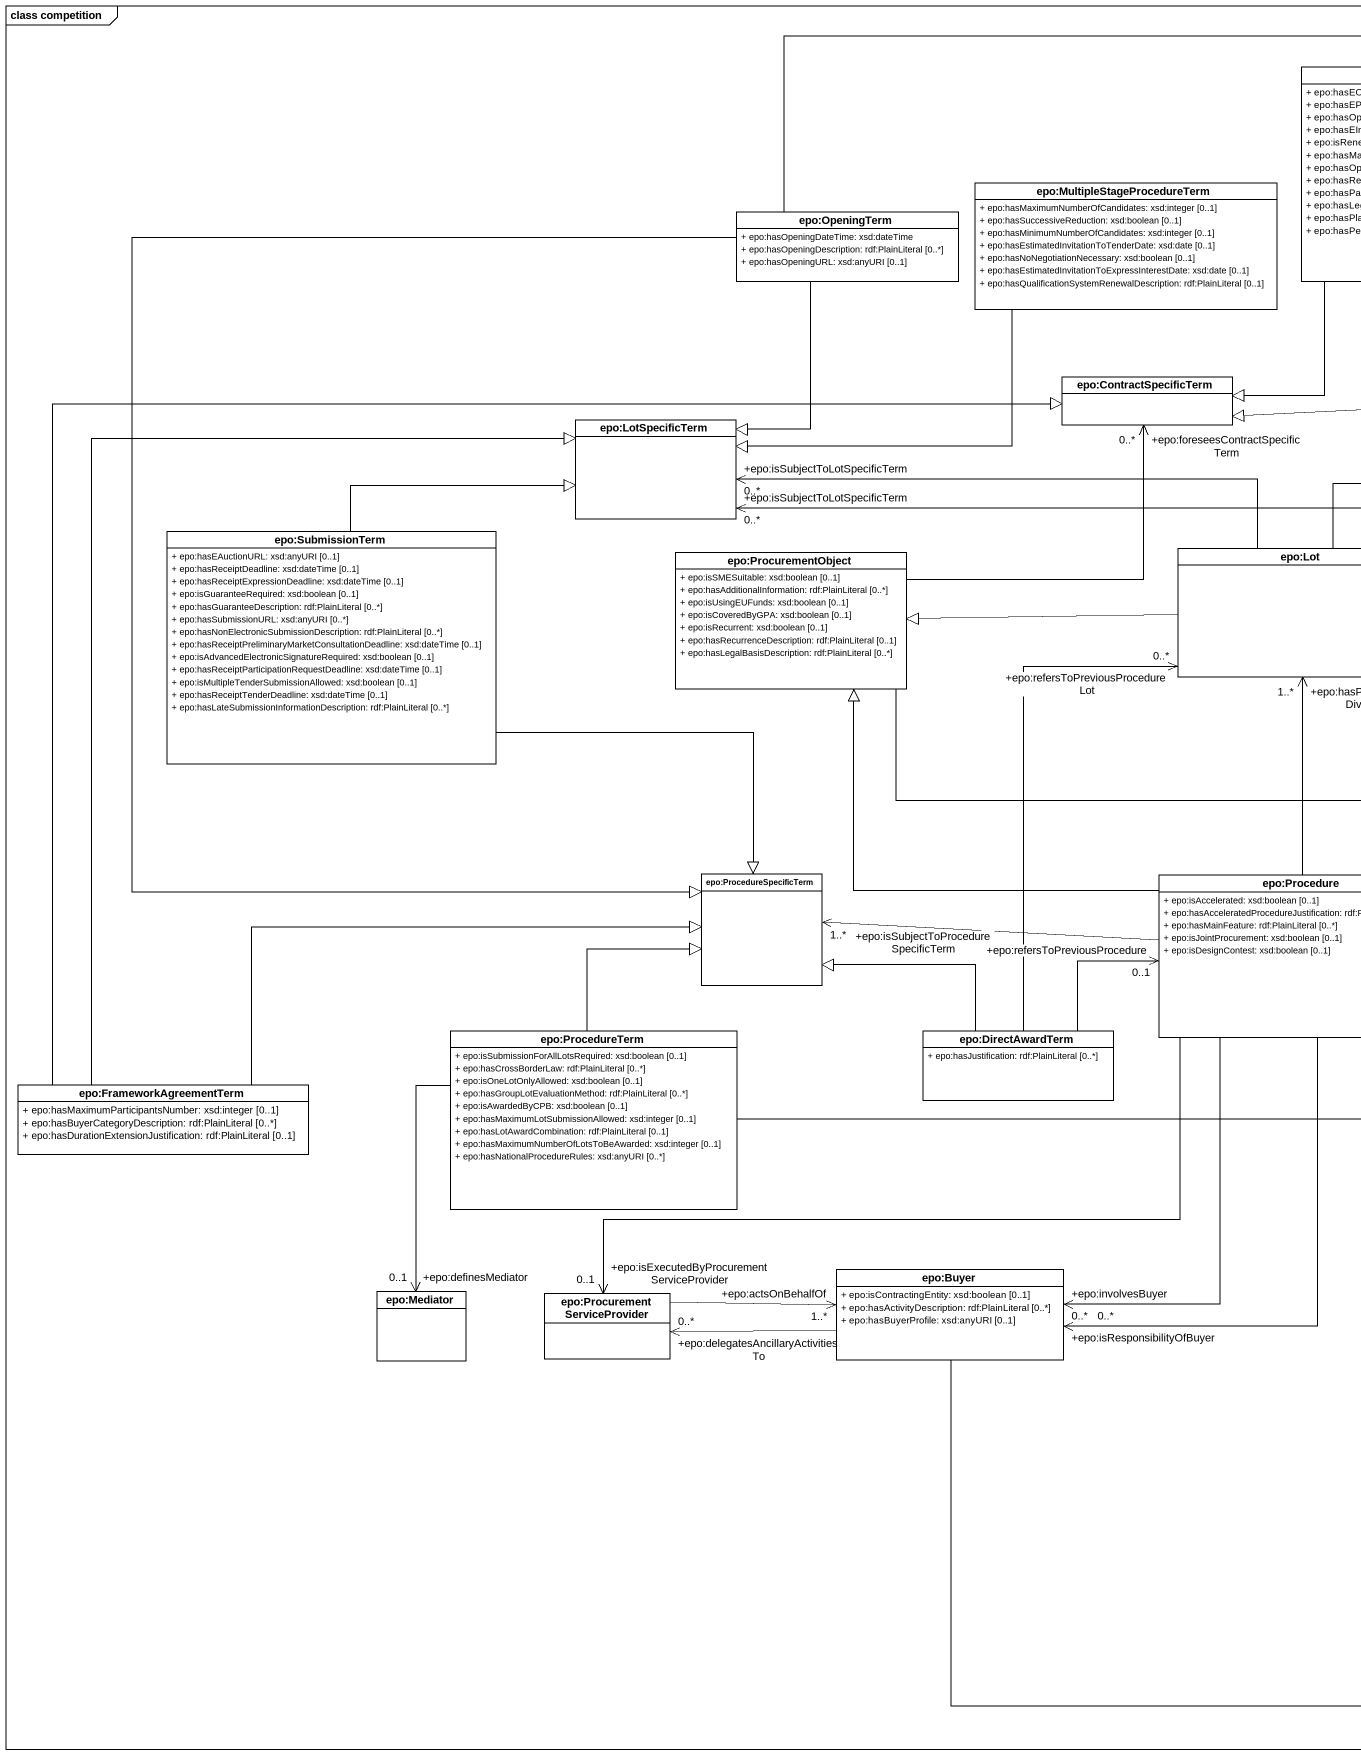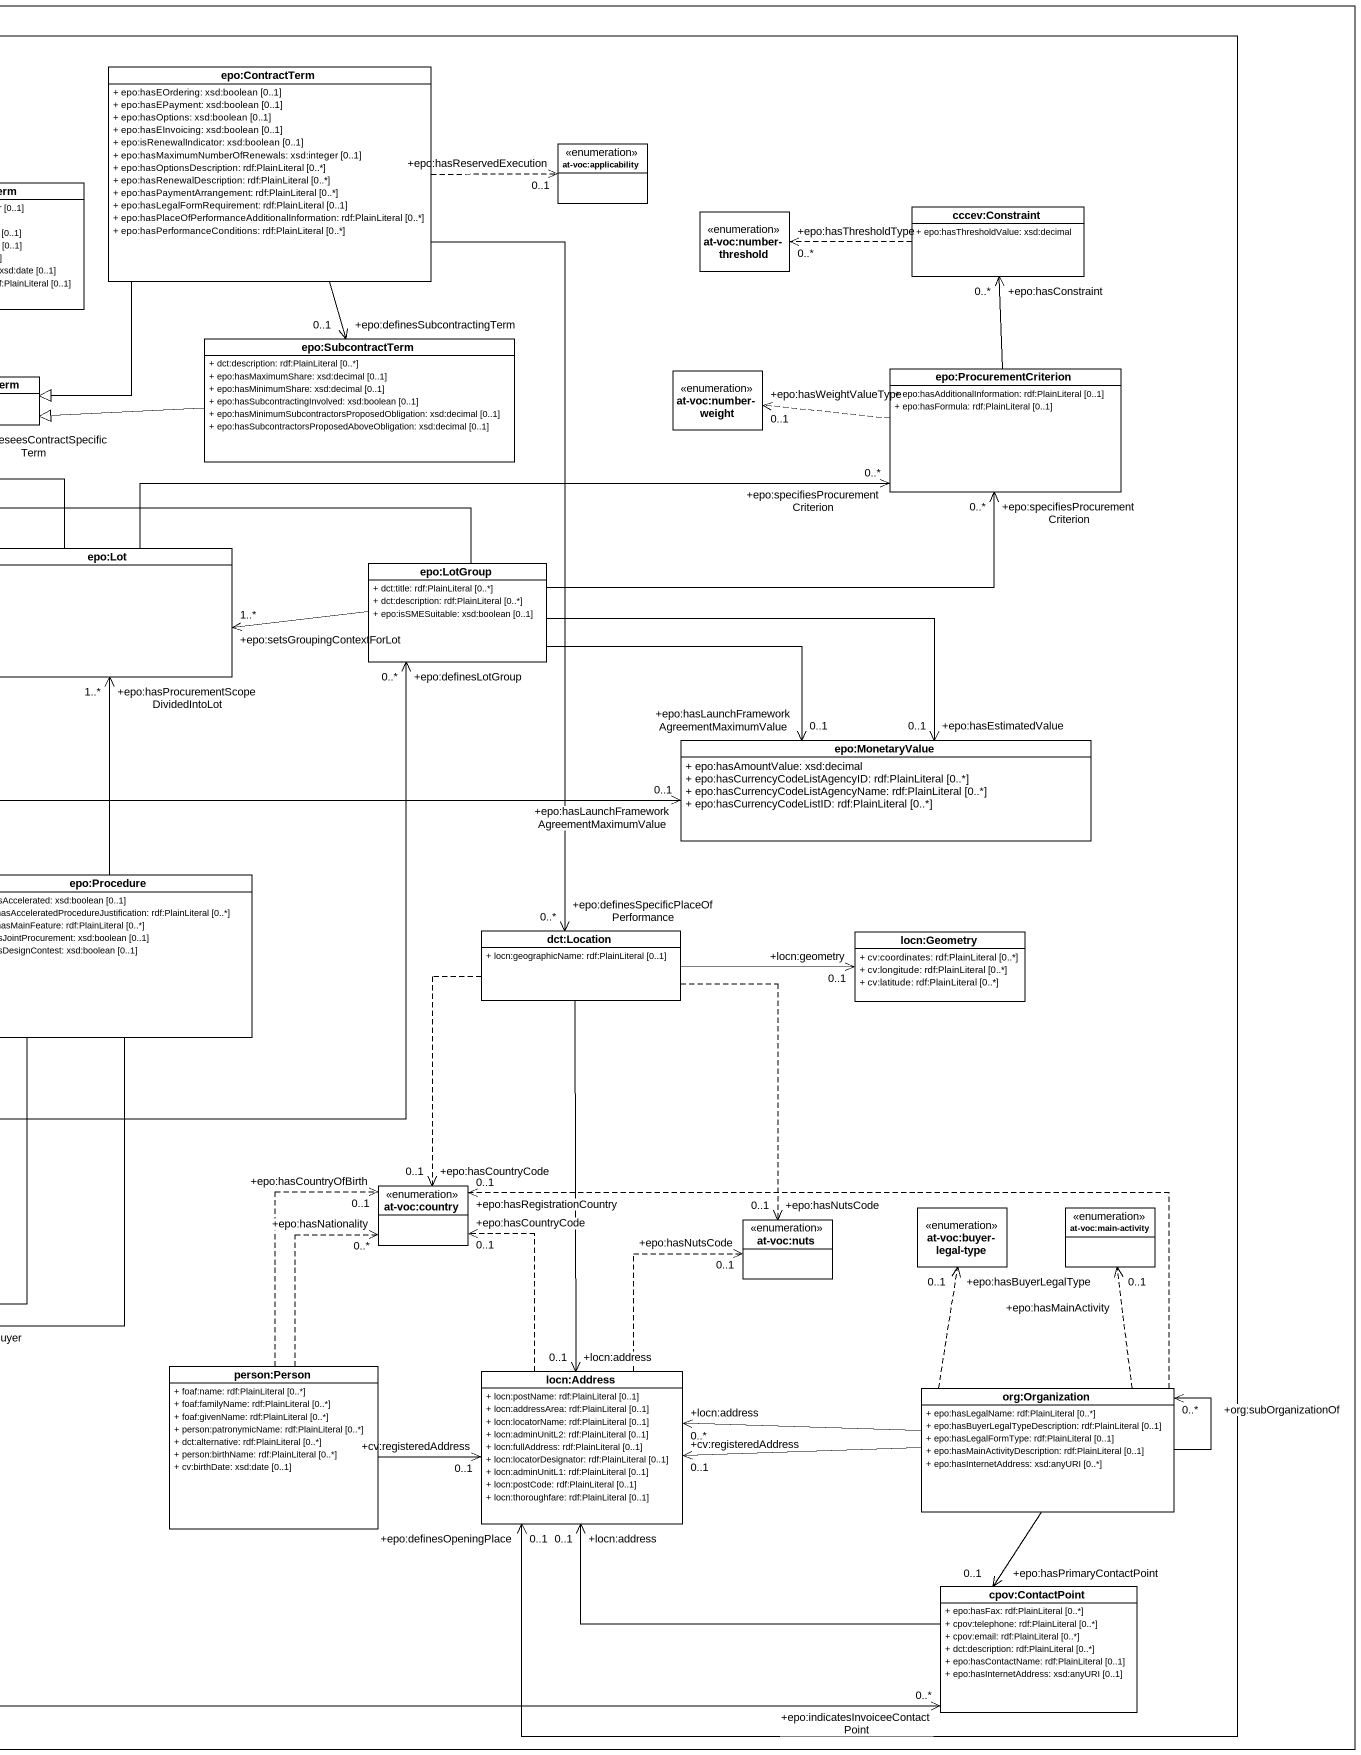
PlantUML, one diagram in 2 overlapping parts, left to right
@startuml
mainframe class competition
hide circle
hide empty members
skinparam classAttributeIconSize 0
class "epo:ContractTerm" as epo_ContractTerm {
  + epo:hasEOrdering: xsd:boolean [0..1]
  + epo:hasEPayment: xsd:boolean [0..1]
  + epo:hasOptions: xsd:boolean [0..1]
  + epo:hasEInvoicing: xsd:boolean [0..1]
  + epo:isRenewalIndicator: xsd:boolean [0..1]
  + epo:hasMaximumNumberOfRenewals: xsd:integer [0..1]
  + epo:hasOptionsDescription: rdf:PlainLiteral [0..*]
  + epo:hasRenewalDescription: rdf:PlainLiteral [0..*]
  + epo:hasPaymentArrangement: rdf:PlainLiteral [0..*]
  + epo:hasLegalFormRequirement: rdf:PlainLiteral [0..1]
  + epo:hasPlaceOfPerformanceAdditionalInformation: rdf:PlainLiteral [0..*]
  + epo:hasPerformanceConditions: rdf:PlainLiteral [0..*]
}
enum "at-voc:applicability" as at_voc_applicability
class "epo:MultipleStageProcedureTerm" as epo_MultipleStageProcedureTe {
  + epo:hasMaximumNumberOfCandidates: xsd:integer [0..1]
  + epo:hasSuccessiveReduction: xsd:boolean [0..1]
  + epo:hasMinimumNumberOfCandidates: xsd:integer [0..1]
  + epo:hasEstimatedInvitationToTenderDate: xsd:date [0..1]
  + epo:hasNoNegotiationNecessary: xsd:boolean [0..1]
  + epo:hasEstimatedInvitationToExpressInterestDate: xsd:date [0..1]
  + epo:hasQualificationSystemRenewalDescription: rdf:PlainLiteral [0..1]
}
class "cccev:Constraint" as cccev_Constraint {
  + epo:hasThresholdValue: xsd:decimal
}
class "epo:OpeningTerm" as epo_OpeningTerm {
  + epo:hasOpeningDateTime: xsd:dateTime
  + epo:hasOpeningDescription: rdf:PlainLiteral [0..*]
  + epo:hasOpeningURL: xsd:anyURI [0..1]
}
enum "at-voc:number-threshold" as at_voc_number_threshold
class "epo:SubcontractTerm" as epo_SubcontractTerm {
  + dct:description: rdf:PlainLiteral [0..*]
  + epo:hasMaximumShare: xsd:decimal [0..1]
  + epo:hasMinimumShare: xsd:decimal [0..1]
  + epo:hasSubcontractingInvolved: xsd:boolean [0..1]
  + epo:hasMinimumSubcontractorsProposedObligation: xsd:decimal [0..1]
  + epo:hasSubcontractorsProposedAboveObligation: xsd:decimal [0..1]
}
class "epo:ContractSpecificTerm" as epo_ContractSpecificTerm
enum "at-voc:number-weight" as at_voc_number_weight
class "epo:ProcurementCriterion" as epo_ProcurementCriterion {
  + epo:hasAdditionalInformation: rdf:PlainLiteral [0..1]
  + epo:hasFormula: rdf:PlainLiteral [0..1]
}
class "epo:LotSpecificTerm" as epo_LotSpecificTerm
class "epo:SubmissionTerm" as epo_SubmissionTerm {
  + epo:hasEAuctionURL: xsd:anyURI [0..1]
  + epo:hasReceiptDeadline: xsd:dateTime [0..1]
  + epo:hasReceiptExpressionDeadline: xsd:dateTime [0..1]
  + epo:isGuaranteeRequired: xsd:boolean [0..1]
  + epo:hasGuaranteeDescription: rdf:PlainLiteral [0..*]
  + epo:hasSubmissionURL: xsd:anyURI [0..*]
  + epo:hasNonElectronicSubmissionDescription: rdf:PlainLiteral [0..*]
  + epo:hasReceiptPreliminaryMarketConsultationDeadline: xsd:dateTime [0..1]
  + epo:isAdvancedElectronicSignatureRequired: xsd:boolean [0..1]
  + epo:hasReceiptParticipationRequestDeadline: xsd:dateTime [0..1]
  + epo:isMultipleTenderSubmissionAllowed: xsd:boolean [0..1]
  + epo:hasReceiptTenderDeadline: xsd:dateTime [0..1]
  + epo:hasLateSubmissionInformationDescription: rdf:PlainLiteral [0..*]
}
class "epo:ProcurementObject" as epo_ProcurementObject {
  + epo:isSMESuitable: xsd:boolean [0..1]
  + epo:hasAdditionalInformation: rdf:PlainLiteral [0..*]
  + epo:isUsingEUFunds: xsd:boolean [0..1]
  + epo:isCoveredByGPA: xsd:boolean [0..1]
  + epo:isRecurrent: xsd:boolean [0..1]
  + epo:hasRecurrenceDescription: rdf:PlainLiteral [0..1]
  + epo:hasLegalBasisDescription: rdf:PlainLiteral [0..*]
}
class "epo:Lot" as epo_Lot
class "epo:LotGroup" as epo_LotGroup {
  + dct:title: rdf:PlainLiteral [0..*]
  + dct:description: rdf:PlainLiteral [0..*]
  + epo:isSMESuitable: xsd:boolean [0..1]
}
class "epo:MonetaryValue" as epo_MonetaryValue {
  + epo:hasAmountValue: xsd:decimal
  + epo:hasCurrencyCodeListAgencyID: rdf:PlainLiteral [0..*]
  + epo:hasCurrencyCodeListAgencyName: rdf:PlainLiteral [0..*]
  + epo:hasCurrencyCodeListID: rdf:PlainLiteral [0..*]
}
class "epo:ProcedureSpecificTerm" as epo_ProcedureSpecificTerm
class "epo:Procedure" as epo_Procedure {
  + epo:isAccelerated: xsd:boolean [0..1]
  + epo:hasAcceleratedProcedureJustification: rdf:PlainLiteral [0..*]
  + epo:hasMainFeature: rdf:PlainLiteral [0..*]
  + epo:isJointProcurement: xsd:boolean [0..1]
  + epo:isDesignContest: xsd:boolean [0..1]
}
class "dct:Location" as dct_Location {
  + locn:geographicName: rdf:PlainLiteral [0..1]
}
class "locn:Geometry" as locn_Geometry {
  + cv:coordinates: rdf:PlainLiteral [0..*]
  + cv:longitude: rdf:PlainLiteral [0..*]
  + cv:latitude: rdf:PlainLiteral [0..*]
}
class "epo:ProcedureTerm" as epo_ProcedureTerm {
  + epo:isSubmissionForAllLotsRequired: xsd:boolean [0..1]
  + epo:hasCrossBorderLaw: rdf:PlainLiteral [0..*]
  + epo:isOneLotOnlyAllowed: xsd:boolean [0..1]
  + epo:hasGroupLotEvaluationMethod: rdf:PlainLiteral [0..*]
  + epo:isAwardedByCPB: xsd:boolean [0..1]
  + epo:hasMaximumLotSubmissionAllowed: xsd:integer [0..1]
  + epo:hasLotAwardCombination: rdf:PlainLiteral [0..1]
  + epo:hasMaximumNumberOfLotsToBeAwarded: xsd:integer [0..1]
  + epo:hasNationalProcedureRules: xsd:anyURI [0..*]
}
class "epo:DirectAwardTerm" as epo_DirectAwardTerm {
  + epo:hasJustification: rdf:PlainLiteral [0..*]
}
class "epo:FrameworkAgreementTerm" as epo_FrameworkAgreementTerm {
  + epo:hasMaximumParticipantsNumber: xsd:integer [0..1]
  + epo:hasBuyerCategoryDescription: rdf:PlainLiteral [0..*]
  + epo:hasDurationExtensionJustification: rdf:PlainLiteral [0..1]
}
enum "at-voc:country" as at_voc_country
enum "at-voc:nuts" as at_voc_nuts
enum "at-voc:buyer-legal-type" as at_voc_buyer_legal_type
enum "at-voc:main-activity" as at_voc_main_activity
class "epo:Buyer" as epo_Buyer {
  + epo:isContractingEntity: xsd:boolean [0..1]
  + epo:hasActivityDescription: rdf:PlainLiteral [0..*]
  + epo:hasBuyerProfile: xsd:anyURI [0..1]
}
class "epo:Mediator" as epo_Mediator
class "epo:ProcurementServiceProvider" as epo_ProcurementServiceProvid
class "person:Person" as person_Person {
  + foaf:name: rdf:PlainLiteral [0..*]
  + foaf:familyName: rdf:PlainLiteral [0..*]
  + foaf:givenName: rdf:PlainLiteral [0..*]
  + person:patronymicName: rdf:PlainLiteral [0..*]
  + dct:alternative: rdf:PlainLiteral [0..*]
  + person:birthName: rdf:PlainLiteral [0..*]
  + cv:birthDate: xsd:date [0..1]
}
class "locn:Address" as locn_Address {
  + locn:postName: rdf:PlainLiteral [0..1]
  + locn:addressArea: rdf:PlainLiteral [0..1]
  + locn:locatorName: rdf:PlainLiteral [0..1]
  + locn:adminUnitL2: rdf:PlainLiteral [0..1]
  + locn:fullAddress: rdf:PlainLiteral [0..1]
  + locn:locatorDesignator: rdf:PlainLiteral [0..1]
  + locn:adminUnitL1: rdf:PlainLiteral [0..1]
  + locn:postCode: rdf:PlainLiteral [0..1]
  + locn:thoroughfare: rdf:PlainLiteral [0..1]
}
class "org:Organization" as org_Organization {
  + epo:hasLegalName: rdf:PlainLiteral [0..*]
  + epo:hasBuyerLegalTypeDescription: rdf:PlainLiteral [0..1]
  + epo:hasLegalFormType: rdf:PlainLiteral [0..1]
  + epo:hasMainActivityDescription: rdf:PlainLiteral [0..1]
  + epo:hasInternetAddress: xsd:anyURI [0..*]
}
class "cpov:ContactPoint" as cpov_ContactPoint {
  + epo:hasFax: rdf:PlainLiteral [0..*]
  + cpov:telephone: rdf:PlainLiteral [0..*]
  + cpov:email: rdf:PlainLiteral [0..*]
  + dct:description: rdf:PlainLiteral [0..*]
  + epo:hasContactName: rdf:PlainLiteral [0..1]
  + epo:hasInternetAddress: xsd:anyURI [0..1]
}
epo_ContractTerm .right.> "+epo:hasReservedExecution\n0..1" at_voc_applicability
epo_ContractTerm --> "+epo:definesSubcontractingTerm\n0..1" epo_SubcontractTerm
epo_ContractTerm --|> epo_ContractSpecificTerm
epo_ContractTerm --> "+epo:definesSpecificPlaceOfPerformance\n0..*" dct_Location
epo_MultipleStageProcedureTe -left-|> epo_LotSpecificTerm
cccev_Constraint .left.> "+epo:hasThresholdType\n0..*" at_voc_number_threshold
epo_OpeningTerm --|> epo_LotSpecificTerm
epo_OpeningTerm --|> epo_ProcedureSpecificTerm
epo_OpeningTerm --> "+epo:definesOpeningPlace\n0..1" locn_Address
epo_SubcontractTerm -left-|> epo_ContractSpecificTerm
epo_ProcurementCriterion -up-> "+epo:hasConstraint\n0..*" cccev_Constraint
epo_ProcurementCriterion .left.> "+epo:hasWeightValueType\n0..1" at_voc_number_weight
epo_SubmissionTerm -right-|> epo_LotSpecificTerm
epo_SubmissionTerm --|> epo_ProcedureSpecificTerm
epo_ProcurementObject -up-> "+epo:foreseesContractSpecificTerm\n0..*" epo_ContractSpecificTerm
epo_ProcurementObject -right-> "+epo:hasLaunchFrameworkAgreementMaximumValue\n0..1" epo_MonetaryValue
epo_Lot -right-> "+epo:specifiesProcurementCriterion\n0..*" epo_ProcurementCriterion
epo_Lot -left-> "+epo:isSubjectToLotSpecificTerm\n0..*" epo_LotSpecificTerm
epo_Lot -left-|> epo_ProcurementObject
epo_LotGroup -right-> "+epo:specifiesProcurementCriterion\n0..*" epo_ProcurementCriterion
epo_LotGroup -left-> "+epo:isSubjectToLotSpecificTerm\n0..*" epo_LotSpecificTerm
epo_LotGroup -left-> "+epo:setsGroupingContextForLot\n1..*" epo_Lot
epo_LotGroup -right-> "+epo:hasLaunchFrameworkAgreementMaximumValue\n0..1" epo_MonetaryValue
epo_LotGroup -right-> "+epo:hasEstimatedValue\n0..1" epo_MonetaryValue
epo_Procedure -up-|> epo_ProcurementObject
epo_Procedure -up-> "+epo:hasProcurementScopeDividedIntoLot\n1..*" epo_Lot
epo_Procedure -left-> "+epo:isSubjectToProcedureSpecificTerm\n1..*" epo_ProcedureSpecificTerm
epo_Procedure --> "+epo:involvesBuyer\n0..*" epo_Buyer
epo_Procedure --> "+epo:isResponsibilityOfBuyer\n0..*" epo_Buyer
epo_Procedure -left-> "+epo:isExecutedByProcurementServiceProvider\n0..1" epo_ProcurementServiceProvid
dct_Location -right-> "+locn:geometry\n0..1" locn_Geometry
dct_Location ..> "+epo:hasCountryCode\n0..1" at_voc_country
dct_Location ..> "+epo:hasNutsCode\n0..1" at_voc_nuts
dct_Location --> "+locn:address\n0..1" locn_Address
epo_ProcedureTerm -right-> "+epo:definesLotGroup\n0..*" epo_LotGroup
epo_ProcedureTerm -up-|> epo_ProcedureSpecificTerm
epo_ProcedureTerm --> "+epo:definesMediator\n0..1" epo_Mediator
epo_DirectAwardTerm -up-> "+epo:refersToPreviousProcedureLot\n0..*" epo_Lot
epo_DirectAwardTerm -left-|> epo_ProcedureSpecificTerm
epo_DirectAwardTerm -right-> "+epo:refersToPreviousProcedure\n0..1" epo_Procedure
epo_FrameworkAgreementTerm -up-|> epo_ContractSpecificTerm
epo_FrameworkAgreementTerm -up-|> epo_LotSpecificTerm
epo_FrameworkAgreementTerm -right-|> epo_ProcedureSpecificTerm
epo_Buyer -left-> "+epo:delegatesAncillaryActivitiesTo\n0..*" epo_ProcurementServiceProvid
epo_Buyer -right-> "+epo:indicatesInvoiceeContactPoint\n0..*" cpov_ContactPoint
epo_ProcurementServiceProvid -right-> "+epo:actsOnBehalfOf\n1..*" epo_Buyer
person_Person .up.> "+epo:hasNationality\n0..*" at_voc_country
person_Person .up.> "+epo:hasCountryOfBirth\n0..1" at_voc_country
person_Person -right-> "+cv:registeredAddress\n0..1" locn_Address
locn_Address .up.> "+epo:hasCountryCode\n0..1" at_voc_country
locn_Address .up.> "+epo:hasNutsCode\n0..1" at_voc_nuts
org_Organization .left.> "+epo:hasRegistrationCountry\n0..1" at_voc_country
org_Organization .up.> "+epo:hasBuyerLegalType\n0..1" at_voc_buyer_legal_type
org_Organization .up.> "+epo:hasMainActivity\n0..1" at_voc_main_activity
org_Organization -left-> "+cv:registeredAddress\n0..1" locn_Address
org_Organization -left-> "+locn:address\n0..*" locn_Address
org_Organization --> "+org:subOrganizationOf\n0..*" org_Organization
org_Organization --> "+epo:hasPrimaryContactPoint\n0..1" cpov_ContactPoint
cpov_ContactPoint -left-> "+locn:address\n0..1" locn_Address
@enduml
